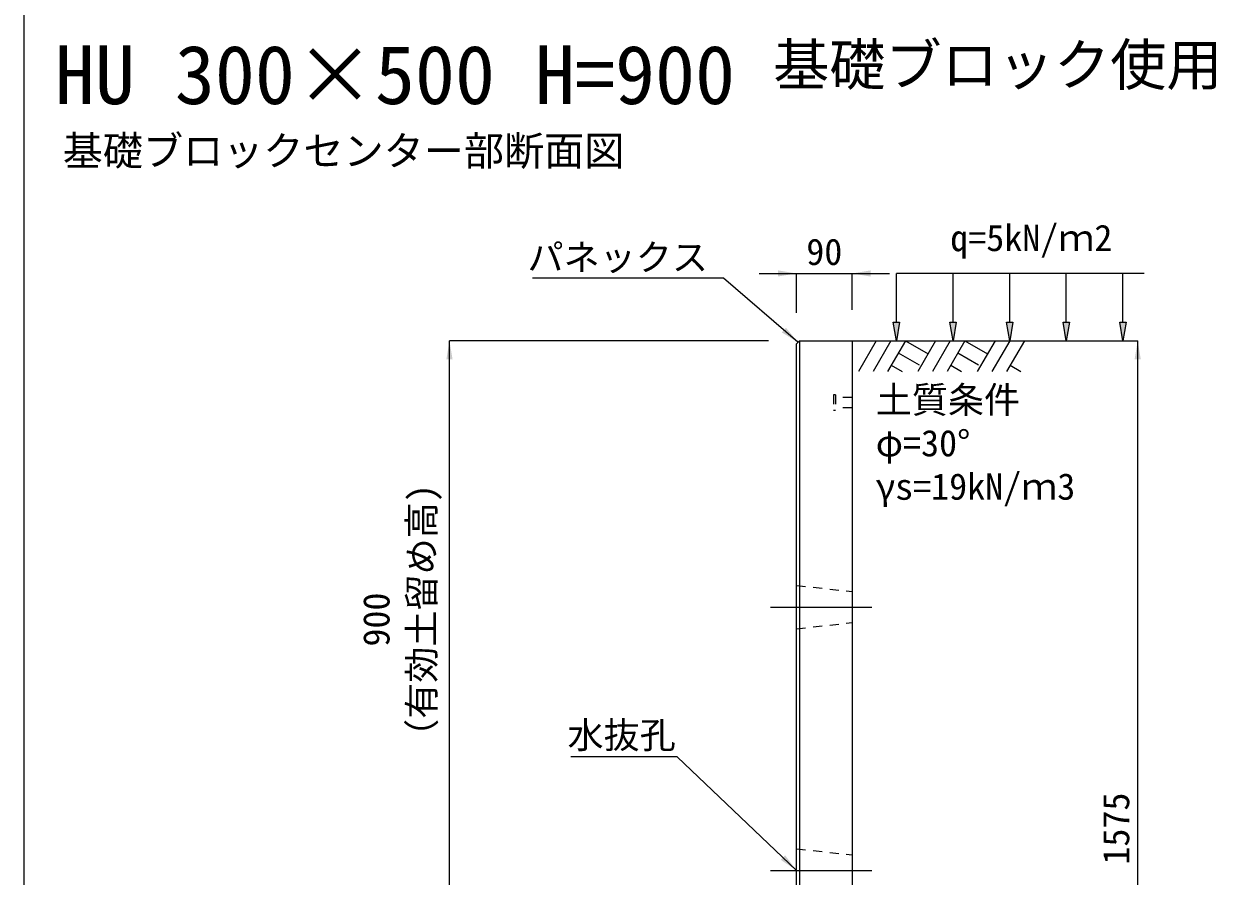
# Model space of a CAD drawing. Units: millimetres at full size. Extents: x 187207 to 255567, y 882048 to 905686.
# Drawn here: x 209897 to 211822, y 894251 to 895627 of the extents above; entities that cross this region are included whole.
import ezdxf
from ezdxf.enums import TextEntityAlignment as Align

# ---------------------------------------------------------------- set-up
doc = ezdxf.new("R2010")
doc.units = ezdxf.units.MM
doc.header["$LTSCALE"] = 20
doc.linetypes.add('USER1', pattern=[28.575, 19.05, -3.175, 3.175, -3.175])
doc.linetypes.add('USER2', pattern=[1.35, 0.75, -0.6])
for name, color, linetype, lineweight in [('0_2', 7, 'Continuous', 20), ('パネックス', 2, 'Continuous', 13), ('図枠', 5, 'Continuous', 13), ('寸法線', 7, 'Continuous', 13), ('引出線', 4, 'Continuous', 13), ('ｲﾝｻｰﾄ', 3, 'USER2', 9), ('ﾊｯﾁﾝｸﾞ', 7, 'Continuous', 5)]:
    doc.layers.add(name, color=color, linetype=linetype, lineweight=lineweight)
doc.layers.add('文字', color=7, linetype='Continuous')
doc.styles.add('ＭＳ ゴシック', font='')
doc.styles.get('ＭＳ ゴシック').set_extended_font_data('MS Gothic')

# ---------------------------------------------------------------- blocks, each defined once
blk = doc.blocks.new('filled_arrow')
at = {"color": 0, "linetype": 'Continuous', "lineweight": -2}
blk.add_solid([(7.5, 1.25), (0, 0), (7.5, -1.25)], dxfattribs=at)

msp = doc.modelspace()

# ---------------------------------------------------------------- hatches: boundary and pattern name
at = {"layer": '寸法線'}
for points in [[(211310.79, 895145.37), (211305.79, 895115.37), (211300.79, 895145.37)], [(211402.2, 895145.37), (211397.2, 895115.37), (211392.2, 895145.37)], [(211493.61, 895145.37), (211488.61, 895115.37), (211483.61, 895145.37)], [(211585.03, 895145.37), (211580.03, 895115.37), (211575.03, 895145.37)], [(211676.44, 895145.37), (211671.44, 895115.37), (211666.44, 895145.37)]]:
    msp.add_hatch(color=256, dxfattribs=at).paths.add_polyline_path(points)

# ---------------------------------------------------------------- linework, layer by layer
at = {"layer": '0_2'}
msp.add_line((211214.37, 895115.37), (211614.37, 895115.37), dxfattribs=at)
at = {"layer": 'パネックス'}
for p, q in [((211149.37, 895115.37), (211144.37, 895110.37)), ((211144.37, 894215.37), (211144.37, 895110.37)), ((211149.37, 895115.37), (211234.37, 895115.37)), ((211234.37, 895115.37), (211234.37, 893540.37))]:
    msp.add_line(p, q, dxfattribs=at)
at = {"layer": 'パネックス', "lineweight": 5}
msp.add_line((211149.37, 895115.37), (211149.37, 894215.37), dxfattribs=at)
at = {"layer": 'パネックス', "linetype": 'USER2', "lineweight": 9}
for p, q in [((211144.37, 894720.37), (211234.37, 894710.37)), ((211144.37, 894650.37), (211234.37, 894660.37)), ((211144.37, 894295.37), (211234.37, 894285.37))]:
    msp.add_line(p, q, dxfattribs=at)
at = {"layer": '図枠'}
msp.add_line((209897.37, 904948.33), (209897.37, 882048.33), dxfattribs=at)
at = {"layer": '寸法線'}
for p, q in [((211084.37, 895223.92), (211294.37, 895223.92)), ((211144.37, 895160.37), (211144.37, 895223.92)), ((211234.37, 895165.37), (211234.37, 895223.92)), ((210584.37, 894215.37), (210584.37, 895115.37)), ((211099.37, 895115.37), (210584.37, 895115.37)), ((211284.37, 895115.37), (211695.22, 895115.37)), ((211695.22, 893540.37), (211695.22, 895115.37))]:
    msp.add_line(p, q, dxfattribs=at)
at = {"layer": '寸法線', "lineweight": 9}
for p, q in [((211705.79, 895223.92), (211305.79, 895223.92)), ((211305.79, 895145.37), (211305.79, 895223.92)), ((211397.2, 895145.37), (211397.2, 895223.92)), ((211488.61, 895145.37), (211488.61, 895223.92)), ((211580.03, 895145.37), (211580.03, 895223.92)), ((211671.44, 895145.37), (211671.44, 895223.92))]:
    msp.add_line(p, q, dxfattribs=at)
at = {"layer": '寸法線', "linetype": 'USER1', "lineweight": 9}
for p, q in [((211102.52, 894685.37), (211266.23, 894685.37)), ((211102.52, 894260.37), (211266.23, 894260.37))]:
    msp.add_line(p, q, dxfattribs=at)
at = {"layer": '寸法線', "lineweight": 9}
for points in [[(211310.79, 895145.37), (211305.79, 895115.37), (211300.79, 895145.37)], [(211402.2, 895145.37), (211397.2, 895115.37), (211392.2, 895145.37)], [(211493.61, 895145.37), (211488.61, 895115.37), (211483.61, 895145.37)], [(211585.03, 895145.37), (211580.03, 895115.37), (211575.03, 895145.37)], [(211676.44, 895145.37), (211671.44, 895115.37), (211666.44, 895145.37)]]:
    msp.add_lwpolyline(points, close=True, dxfattribs=at)
at = {"layer": '引出線'}
for points in [[(211146.87, 895112.87), (211026.66, 895216.33), (210718.41, 895216.33)], [(211144.37, 894260.37), (210951.91, 894443.82), (210780.17, 894443.82)]]:
    msp.add_lwpolyline(points, dxfattribs=at)
at = {"layer": 'ｲﾝｻｰﾄ'}
for p, q in [((211207.37, 895027.87), (211204.37, 895027.87)), ((211204.37, 895027.87), (211204.37, 895002.87)), ((211207.37, 895027.87), (211207.37, 895002.87)), ((211234.37, 895023.87), (211207.37, 895023.87)), ((211234.37, 895023.87), (211234.37, 895006.87)), ((211207.37, 895002.87), (211204.37, 895002.87)), ((211234.37, 895006.87), (211207.37, 895006.87))]:
    msp.add_line(p, q, dxfattribs=at)
at = {"layer": 'ﾊｯﾁﾝｸﾞ', "lineweight": 9}
for p, q in [((211273.02, 895115.36), (211244.37, 895065.74)), ((211296.64, 895115.36), (211267.99, 895065.74)), ((211320.27, 895115.36), (211291.62, 895065.74)), ((211320.27, 895115.36), (211356.83, 895094.25)), ((211369.02, 895115.36), (211340.37, 895065.74)), ((211392.64, 895115.36), (211363.99, 895065.74)), ((211416.27, 895115.36), (211387.62, 895065.74)), ((211416.27, 895115.36), (211452.83, 895094.25)), ((211465.02, 895115.36), (211436.37, 895065.74)), ((211488.64, 895115.36), (211459.99, 895065.74)), ((211512.26, 895115.36), (211483.62, 895065.74)), ((211308.84, 895095.58), (211342.26, 895076.29)), ((211404.84, 895095.58), (211438.26, 895076.29)), ((211297.42, 895075.79), (211314.84, 895065.74)), ((211393.42, 895075.79), (211410.84, 895065.74)), ((211489.42, 895075.79), (211506.83, 895065.74))]:
    msp.add_line(p, q, dxfattribs=at)

# ---------------------------------------------------------------- block references
at = {"layer": '寸法線', "xscale": 4, "yscale": 4}
for p, rotation in [((211144.37, 895223.92), 180), ((210584.37, 895115.37), 270), ((211695.22, 895115.37), 270)]:
    msp.add_blockref('filled_arrow', p, dxfattribs=dict(at, rotation=rotation))
msp.add_blockref('filled_arrow', (211234.37, 895223.92), dxfattribs=at)
at = {"layer": '引出線', "xscale": 4, "yscale": 4}
for p, rotation in [((211146.87, 895112.87), 139.3), ((211144.37, 894260.37), 136.4)]:
    msp.add_blockref('filled_arrow', p, dxfattribs=dict(at, rotation=rotation))

# ---------------------------------------------------------------- texts
at = {"layer": '0_2', "style": 'ＭＳ ゴシック'}
msp.add_text('基礎ブロックセンター部断面図', height=47.47, dxfattribs=at).set_placement((209960.14, 895383.91), align=Align.BOTTOM_LEFT)
at = {"layer": '寸法線', "style": 'ＭＳ ゴシック'}
msp.add_text('90', height=42.72, dxfattribs=at).set_placement((211189.37, 895258.92), align=Align.MIDDLE_CENTER)
for s, p in [('土質条件', (211272.34, 895041.38)), ('φ=30°', (211272.34, 894971.38)), ('γs=19kN/ｍ3', (211272.34, 894901.38))]:
    msp.add_text(s, height=42.72, dxfattribs=at).set_placement(p, align=Align.TOP_LEFT)
for s, p in [('（有効土留め高)', (210573.58, 894446.84)), ('900', (210500.45, 894621.66))]:
    msp.add_text(s, height=42.72, rotation=90, dxfattribs=at).set_placement(p, align=Align.BOTTOM_LEFT)
msp.add_text('1575', height=42.72, rotation=90, dxfattribs=at).set_placement((211660.22, 894327.87), align=Align.MIDDLE_CENTER)
at = {"layer": '引出線', "style": 'ＭＳ ゴシック'}
for s, p in [('パネックス', (211001.66, 895271.47)), ('水抜孔', (210949.66, 894500.1))]:
    msp.add_text(s, height=42.72, dxfattribs=at).set_placement(p, align=Align.TOP_RIGHT)
at = {"layer": '文字', "style": 'ＭＳ ゴシック'}
msp.add_text('基礎ブロック使用', height=66.46, dxfattribs=at).set_placement((211832.1, 895507.68), align=Align.BOTTOM_RIGHT)
for s, height, p in [('HU 300×500 H=900', 94.94, (209947.37, 895468.83)), ('q=5kN/ｍ2', 42.72, (211392.67, 895247.19))]:
    msp.add_text(s, height=height, dxfattribs=at).set_placement(p, align=Align.BOTTOM_LEFT)

doc.saveas('drawing.dxf')
